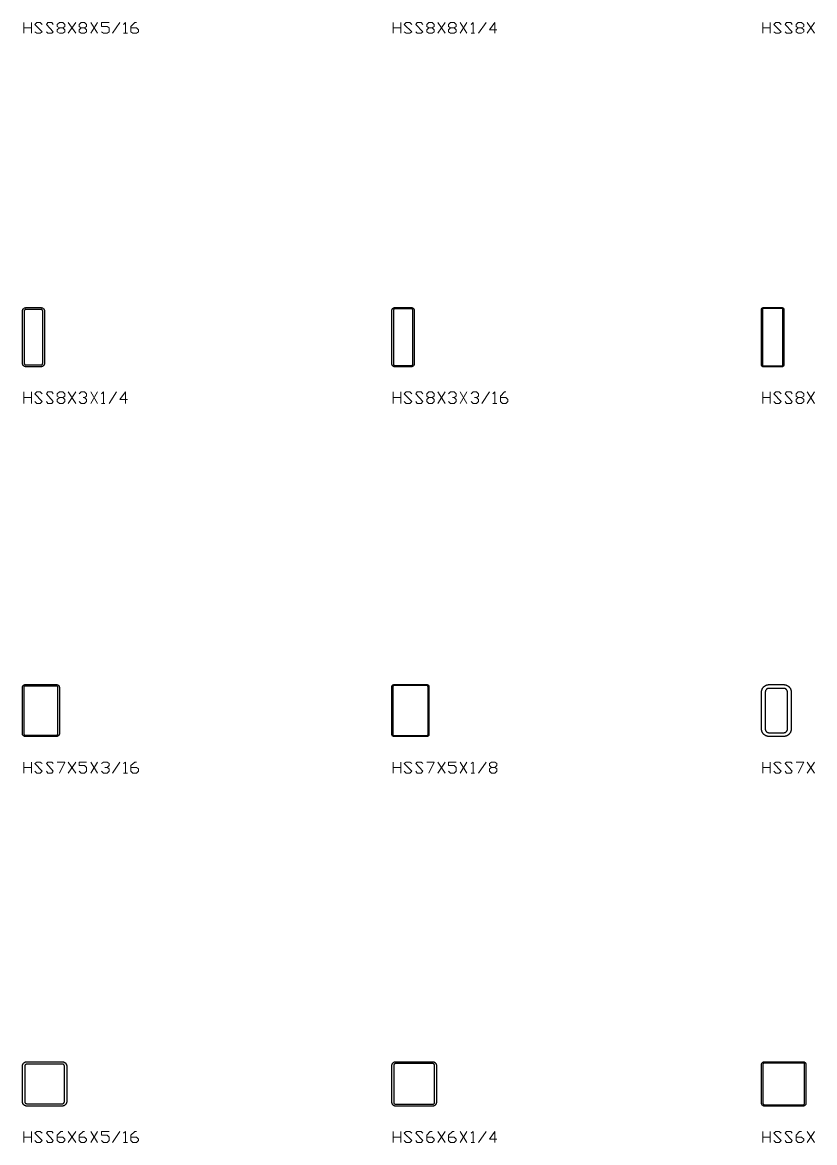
# Model space of a CAD drawing. Header units: inches. Extents: x 0 to 975, y -1305 to 34.
# Drawn here: x 0 to 107.2, y -954.9 to -803.4 of the extents above; entities that cross this region are included whole.
import ezdxf

# ---------------------------------------------------------------- set-up
doc = ezdxf.new("R2010")
doc.units = ezdxf.units.IN
doc.header["$MEASUREMENT"] = 0
doc.layers.add('AISC_STEEL', color=7, linetype='Continuous')

msp = doc.modelspace()

# ---------------------------------------------------------------- linework, layer by layer
at = {"color": 3, "lineweight": 0}
for p, q in [((0.2, -804.9), (0.2, -803.43)), ((0.2, -804.16), (1.22, -804.16)), ((1.22, -803.43), (1.22, -804.9)), ((6.19, -803.43), (7.21, -804.9)), ((6.19, -804.9), (7.21, -803.43)), ((9.24, -803.43), (10.16, -804.9)), ((9.24, -804.9), (10.16, -803.43)), ((12.19, -804.9), (13.2, -803.43)), ((50.18, -804.9), (50.18, -803.43)), ((50.18, -804.16), (51.2, -804.16)), ((51.2, -803.43), (51.2, -804.9)), ((56.18, -803.43), (57.19, -804.9)), ((56.18, -804.9), (57.19, -803.43)), ((59.22, -803.43), (60.14, -804.9)), ((59.22, -804.9), (60.14, -803.43)), ((61.71, -804.9), (62.72, -803.43)), ((100.16, -804.9), (100.16, -803.43)), ((100.16, -804.16), (101.18, -804.16)), ((101.18, -803.43), (101.18, -804.9)), ((106.16, -803.43), (107.17, -804.9)), ((106.16, -804.9), (107.17, -803.43)), ((13.66, -804.9), (14.22, -804.9)), ((60.69, -804.9), (61.16, -804.9)), ((0.2, -854.98), (0.2, -853.41)), ((0.2, -854.15), (1.22, -854.15)), ((1.22, -853.41), (1.22, -854.98)), ((6.19, -853.41), (7.21, -854.98)), ((6.19, -854.98), (7.21, -853.41)), ((9.24, -853.41), (10.16, -854.98)), ((9.24, -854.98), (10.16, -853.41)), ((11.73, -854.98), (12.74, -853.41)), ((50.18, -854.98), (50.18, -853.41)), ((50.18, -854.15), (51.2, -854.15)), ((51.2, -853.41), (51.2, -854.98)), ((56.18, -853.41), (57.19, -854.98)), ((56.18, -854.98), (57.19, -853.41)), ((59.22, -853.41), (60.14, -854.98)), ((59.22, -854.98), (60.14, -853.41)), ((62.17, -854.98), (63.18, -853.41)), ((100.16, -854.98), (100.16, -853.41)), ((100.16, -854.15), (101.18, -854.15)), ((101.18, -853.41), (101.18, -854.98)), ((106.16, -853.41), (107.17, -854.98)), ((106.16, -854.98), (107.17, -853.41)), ((10.71, -854.98), (11.17, -854.98)), ((63.65, -854.98), (64.2, -854.98)), ((0.2, -904.96), (0.2, -903.48)), ((0.2, -904.22), (1.22, -904.22)), ((1.22, -903.48), (1.22, -904.96)), ((6.19, -903.48), (7.21, -904.96)), ((6.19, -904.96), (7.21, -903.48)), ((9.24, -903.48), (10.16, -904.96)), ((9.24, -904.96), (10.16, -903.48)), ((12.19, -904.96), (13.2, -903.48)), ((50.18, -904.96), (50.18, -903.48)), ((50.18, -904.22), (51.2, -904.22)), ((51.2, -903.48), (51.2, -904.96)), ((56.18, -903.48), (57.19, -904.96)), ((56.18, -904.96), (57.19, -903.48)), ((59.22, -903.48), (60.14, -904.96)), ((59.22, -904.96), (60.14, -903.48)), ((61.71, -904.96), (62.72, -903.48)), ((100.16, -904.96), (100.16, -903.48)), ((100.16, -904.22), (101.18, -904.22)), ((101.18, -903.48), (101.18, -904.96)), ((106.16, -903.48), (107.17, -904.96)), ((106.16, -904.96), (107.17, -903.48)), ((13.66, -904.96), (14.22, -904.96)), ((60.69, -904.96), (61.16, -904.96)), ((0.2, -954.94), (0.2, -953.46)), ((0.2, -954.2), (1.22, -954.2)), ((1.22, -953.46), (1.22, -954.94)), ((6.19, -953.46), (7.21, -954.94)), ((6.19, -954.94), (7.21, -953.46)), ((9.24, -953.46), (10.16, -954.94)), ((9.24, -954.94), (10.16, -953.46)), ((12.19, -954.94), (13.2, -953.46)), ((50.18, -954.94), (50.18, -953.46)), ((50.18, -954.2), (51.2, -954.2)), ((51.2, -953.46), (51.2, -954.94)), ((56.18, -953.46), (57.19, -954.94)), ((56.18, -954.94), (57.19, -953.46)), ((59.22, -953.46), (60.14, -954.94)), ((59.22, -954.94), (60.14, -953.46)), ((61.71, -954.94), (62.72, -953.46)), ((100.16, -954.94), (100.16, -953.46)), ((100.16, -954.2), (101.18, -954.2)), ((101.18, -953.46), (101.18, -954.94)), ((106.16, -953.46), (107.17, -954.94)), ((106.16, -954.94), (107.17, -953.46)), ((13.66, -954.94), (14.22, -954.94)), ((60.69, -954.94), (61.16, -954.94))]:
    msp.add_line(p, q, dxfattribs=at)
for points in [[(1.68, -804.72), (1.95, -804.9), (2.41, -804.9), (2.69, -804.72), (1.68, -803.7), (1.95, -803.43), (2.41, -803.43), (2.69, -803.7)], [(3.24, -804.72), (3.43, -804.9), (3.98, -804.9), (4.17, -804.72), (3.24, -803.7), (3.43, -803.43), (3.98, -803.43), (4.17, -803.7)], [(5.46, -804.16), (5.73, -804.44), (5.73, -804.72), (5.46, -804.9), (5, -804.9), (4.72, -804.72), (4.72, -804.44), (5, -804.16), (5.46, -804.16), (5.73, -803.98), (5.73, -803.7), (5.46, -803.43), (5, -803.43), (4.72, -803.7), (4.72, -803.98), (5, -804.16)], [(8.41, -804.16), (8.68, -804.44), (8.68, -804.72), (8.41, -804.9), (7.95, -804.9), (7.67, -804.72), (7.67, -804.44), (7.95, -804.16), (8.41, -804.16), (8.68, -803.98), (8.68, -803.7), (8.41, -803.43), (7.95, -803.43), (7.67, -803.7), (7.67, -803.98), (7.95, -804.16)], [(10.71, -804.72), (10.99, -804.9), (11.45, -804.9), (11.73, -804.72), (11.73, -804.16), (11.45, -803.98), (10.71, -803.98), (10.71, -803.43), (11.73, -803.43)], [(13.66, -803.7), (13.94, -803.43), (13.94, -804.9)], [(14.68, -804.16), (15.42, -804.16), (15.69, -804.44), (15.69, -804.72), (15.42, -804.9), (14.96, -804.9), (14.68, -804.72), (14.68, -803.98), (15.23, -803.43), (15.42, -803.43)], [(51.66, -804.72), (51.93, -804.9), (52.4, -804.9), (52.67, -804.72), (51.66, -803.7), (51.93, -803.43), (52.4, -803.43), (52.67, -803.7)], [(53.23, -804.72), (53.41, -804.9), (53.96, -804.9), (54.15, -804.72), (53.23, -803.7), (53.41, -803.43), (53.96, -803.43), (54.15, -803.7)], [(55.44, -804.16), (55.72, -804.44), (55.72, -804.72), (55.44, -804.9), (54.98, -804.9), (54.7, -804.72), (54.7, -804.44), (54.98, -804.16), (55.44, -804.16), (55.72, -803.98), (55.72, -803.7), (55.44, -803.43), (54.98, -803.43), (54.7, -803.7), (54.7, -803.98), (54.98, -804.16)], [(58.39, -804.16), (58.67, -804.44), (58.67, -804.72), (58.39, -804.9), (57.93, -804.9), (57.65, -804.72), (57.65, -804.44), (57.93, -804.16), (58.39, -804.16), (58.67, -803.98), (58.67, -803.7), (58.39, -803.43), (57.93, -803.43), (57.65, -803.7), (57.65, -803.98), (57.93, -804.16)], [(60.69, -803.7), (60.97, -803.43), (60.97, -804.9)], [(64.2, -804.44), (63.18, -804.44), (63.92, -803.43), (63.92, -804.9)], [(101.64, -804.72), (101.92, -804.9), (102.38, -804.9), (102.65, -804.72), (101.64, -803.7), (101.92, -803.43), (102.38, -803.43), (102.65, -803.7)], [(103.21, -804.72), (103.39, -804.9), (103.94, -804.9), (104.13, -804.72), (103.21, -803.7), (103.39, -803.43), (103.94, -803.43), (104.13, -803.7)], [(105.42, -804.16), (105.7, -804.44), (105.7, -804.72), (105.42, -804.9), (104.96, -804.9), (104.68, -804.72), (104.68, -804.44), (104.96, -804.16), (105.42, -804.16), (105.7, -803.98), (105.7, -803.7), (105.42, -803.43), (104.96, -803.43), (104.68, -803.7), (104.68, -803.98), (104.96, -804.16)], [(1.68, -854.7), (1.95, -854.98), (2.41, -854.98), (2.69, -854.7), (1.68, -853.68), (1.95, -853.41), (2.41, -853.41), (2.69, -853.68)], [(3.24, -854.7), (3.43, -854.98), (3.98, -854.98), (4.17, -854.7), (3.24, -853.68), (3.43, -853.41), (3.98, -853.41), (4.17, -853.68)], [(5.46, -854.15), (5.73, -854.42), (5.73, -854.7), (5.46, -854.98), (5, -854.98), (4.72, -854.7), (4.72, -854.42), (5, -854.15), (5.46, -854.15), (5.73, -853.96), (5.73, -853.68), (5.46, -853.41), (5, -853.41), (4.72, -853.68), (4.72, -853.96), (5, -854.15)], [(7.67, -853.68), (7.95, -853.41), (8.41, -853.41), (8.68, -853.68), (8.68, -853.96), (8.41, -854.15), (8.22, -854.15)], [(8.41, -854.15), (8.68, -854.42), (8.68, -854.7), (8.41, -854.98), (7.95, -854.98), (7.67, -854.7)], [(10.71, -853.68), (10.99, -853.41), (10.99, -854.98)], [(14.22, -854.42), (13.2, -854.42), (13.94, -853.41), (13.94, -854.98)], [(51.66, -854.7), (51.93, -854.98), (52.4, -854.98), (52.67, -854.7), (51.66, -853.68), (51.93, -853.41), (52.4, -853.41), (52.67, -853.68)], [(53.23, -854.7), (53.41, -854.98), (53.96, -854.98), (54.15, -854.7), (53.23, -853.68), (53.41, -853.41), (53.96, -853.41), (54.15, -853.68)], [(55.44, -854.15), (55.72, -854.42), (55.72, -854.7), (55.44, -854.98), (54.98, -854.98), (54.7, -854.7), (54.7, -854.42), (54.98, -854.15), (55.44, -854.15), (55.72, -853.96), (55.72, -853.68), (55.44, -853.41), (54.98, -853.41), (54.7, -853.68), (54.7, -853.96), (54.98, -854.15)], [(57.65, -853.68), (57.93, -853.41), (58.39, -853.41), (58.67, -853.68), (58.67, -853.96), (58.39, -854.15), (58.2, -854.15)], [(58.39, -854.15), (58.67, -854.42), (58.67, -854.7), (58.39, -854.98), (57.93, -854.98), (57.65, -854.7)], [(60.69, -853.68), (60.97, -853.41), (61.43, -853.41), (61.71, -853.68), (61.71, -853.96), (61.43, -854.15), (61.16, -854.15)], [(61.43, -854.15), (61.71, -854.42), (61.71, -854.7), (61.43, -854.98), (60.97, -854.98), (60.69, -854.7)], [(63.65, -853.68), (63.92, -853.41), (63.92, -854.98)], [(64.66, -854.15), (65.4, -854.15), (65.67, -854.42), (65.67, -854.7), (65.4, -854.98), (64.94, -854.98), (64.66, -854.7), (64.66, -853.96), (65.21, -853.41), (65.4, -853.41)], [(101.64, -854.7), (101.92, -854.98), (102.38, -854.98), (102.65, -854.7), (101.64, -853.68), (101.92, -853.41), (102.38, -853.41), (102.65, -853.68)], [(103.21, -854.7), (103.39, -854.98), (103.94, -854.98), (104.13, -854.7), (103.21, -853.68), (103.39, -853.41), (103.94, -853.41), (104.13, -853.68)], [(105.42, -854.15), (105.7, -854.42), (105.7, -854.7), (105.42, -854.98), (104.96, -854.98), (104.68, -854.7), (104.68, -854.42), (104.96, -854.15), (105.42, -854.15), (105.7, -853.96), (105.7, -853.68), (105.42, -853.41), (104.96, -853.41), (104.68, -853.68), (104.68, -853.96), (104.96, -854.15)], [(1.68, -904.68), (1.95, -904.96), (2.41, -904.96), (2.69, -904.68), (1.68, -903.67), (1.95, -903.48), (2.41, -903.48), (2.69, -903.67)], [(3.24, -904.68), (3.43, -904.96), (3.98, -904.96), (4.17, -904.68), (3.24, -903.67), (3.43, -903.48), (3.98, -903.48), (4.17, -903.67)], [(4.72, -903.48), (5.73, -903.48), (5, -904.96)], [(7.67, -904.68), (7.95, -904.96), (8.41, -904.96), (8.68, -904.68), (8.68, -904.22), (8.41, -903.94), (7.67, -903.94), (7.67, -903.48), (8.68, -903.48)], [(10.71, -903.67), (10.99, -903.48), (11.45, -903.48), (11.73, -903.67), (11.73, -903.94), (11.45, -904.22), (11.17, -904.22)], [(11.45, -904.22), (11.73, -904.4), (11.73, -904.68), (11.45, -904.96), (10.99, -904.96), (10.71, -904.68)], [(13.66, -903.67), (13.94, -903.48), (13.94, -904.96)], [(14.68, -904.22), (15.42, -904.22), (15.69, -904.4), (15.69, -904.68), (15.42, -904.96), (14.96, -904.96), (14.68, -904.68), (14.68, -903.94), (15.23, -903.48), (15.42, -903.48)], [(51.66, -904.68), (51.93, -904.96), (52.4, -904.96), (52.67, -904.68), (51.66, -903.67), (51.93, -903.48), (52.4, -903.48), (52.67, -903.67)], [(53.23, -904.68), (53.41, -904.96), (53.96, -904.96), (54.15, -904.68), (53.23, -903.67), (53.41, -903.48), (53.96, -903.48), (54.15, -903.67)], [(54.7, -903.48), (55.72, -903.48), (54.98, -904.96)], [(57.65, -904.68), (57.93, -904.96), (58.39, -904.96), (58.67, -904.68), (58.67, -904.22), (58.39, -903.94), (57.65, -903.94), (57.65, -903.48), (58.67, -903.48)], [(60.69, -903.67), (60.97, -903.48), (60.97, -904.96)], [(63.92, -904.22), (64.2, -904.4), (64.2, -904.68), (63.92, -904.96), (63.46, -904.96), (63.18, -904.68), (63.18, -904.4), (63.46, -904.22), (63.92, -904.22), (64.2, -903.94), (64.2, -903.67), (63.92, -903.48), (63.46, -903.48), (63.18, -903.67), (63.18, -903.94), (63.46, -904.22)], [(101.64, -904.68), (101.92, -904.96), (102.38, -904.96), (102.65, -904.68), (101.64, -903.67), (101.92, -903.48), (102.38, -903.48), (102.65, -903.67)], [(103.21, -904.68), (103.39, -904.96), (103.94, -904.96), (104.13, -904.68), (103.21, -903.67), (103.39, -903.48), (103.94, -903.48), (104.13, -903.67)], [(104.68, -903.48), (105.7, -903.48), (104.96, -904.96)], [(1.68, -954.66), (1.95, -954.94), (2.41, -954.94), (2.69, -954.66), (1.68, -953.65), (1.95, -953.46), (2.41, -953.46), (2.69, -953.65)], [(3.24, -954.66), (3.43, -954.94), (3.98, -954.94), (4.17, -954.66), (3.24, -953.65), (3.43, -953.46), (3.98, -953.46), (4.17, -953.65)], [(4.72, -954.2), (5.46, -954.2), (5.73, -954.48), (5.73, -954.66), (5.46, -954.94), (5, -954.94), (4.72, -954.66), (4.72, -953.92), (5.18, -953.46), (5.46, -953.46)], [(7.67, -954.2), (8.41, -954.2), (8.68, -954.48), (8.68, -954.66), (8.41, -954.94), (7.95, -954.94), (7.67, -954.66), (7.67, -953.92), (8.22, -953.46), (8.41, -953.46)], [(10.71, -954.66), (10.99, -954.94), (11.45, -954.94), (11.73, -954.66), (11.73, -954.2), (11.45, -953.92), (10.71, -953.92), (10.71, -953.46), (11.73, -953.46)], [(13.66, -953.65), (13.94, -953.46), (13.94, -954.94)], [(14.68, -954.2), (15.42, -954.2), (15.69, -954.48), (15.69, -954.66), (15.42, -954.94), (14.96, -954.94), (14.68, -954.66), (14.68, -953.92), (15.23, -953.46), (15.42, -953.46)], [(51.66, -954.66), (51.93, -954.94), (52.4, -954.94), (52.67, -954.66), (51.66, -953.65), (51.93, -953.46), (52.4, -953.46), (52.67, -953.65)], [(53.23, -954.66), (53.41, -954.94), (53.96, -954.94), (54.15, -954.66), (53.23, -953.65), (53.41, -953.46), (53.96, -953.46), (54.15, -953.65)], [(54.7, -954.2), (55.44, -954.2), (55.72, -954.48), (55.72, -954.66), (55.44, -954.94), (54.98, -954.94), (54.7, -954.66), (54.7, -953.92), (55.16, -953.46), (55.44, -953.46)], [(57.65, -954.2), (58.39, -954.2), (58.67, -954.48), (58.67, -954.66), (58.39, -954.94), (57.93, -954.94), (57.65, -954.66), (57.65, -953.92), (58.2, -953.46), (58.39, -953.46)], [(60.69, -953.65), (60.97, -953.46), (60.97, -954.94)], [(64.2, -954.48), (63.18, -954.48), (63.92, -953.46), (63.92, -954.94)], [(101.64, -954.66), (101.92, -954.94), (102.38, -954.94), (102.65, -954.66), (101.64, -953.65), (101.92, -953.46), (102.38, -953.46), (102.65, -953.65)], [(103.21, -954.66), (103.39, -954.94), (103.94, -954.94), (104.13, -954.66), (103.21, -953.65), (103.39, -953.46), (103.94, -953.46), (104.13, -953.65)], [(104.68, -954.2), (105.42, -954.2), (105.7, -954.48), (105.7, -954.66), (105.42, -954.94), (104.96, -954.94), (104.68, -954.66), (104.68, -953.92), (105.14, -953.46), (105.42, -953.46)]]:
    msp.add_lwpolyline(points, dxfattribs=at)
at = {"layer": 'AISC_STEEL'}
for points in [[(2.5, -842), (2.53, -842), (2.56, -842), (2.59, -842.01), (2.62, -842.01), (2.64, -842.02), (2.67, -842.03), (2.7, -842.04), (2.72, -842.05), (2.75, -842.07), (2.77, -842.08), (2.8, -842.1), (2.82, -842.12), (2.84, -842.14), (2.86, -842.16), (2.88, -842.18), (2.9, -842.2), (2.92, -842.23), (2.93, -842.25), (2.95, -842.28), (2.96, -842.3), (2.97, -842.33), (2.98, -842.36), (2.99, -842.38), (2.99, -842.41), (3, -842.44), (3, -842.47), (3, -842.5), (3, -849.5), (3, -849.53), (3, -849.56), (2.99, -849.59), (2.99, -849.62), (2.98, -849.64), (2.97, -849.67), (2.96, -849.7), (2.95, -849.72), (2.93, -849.75), (2.92, -849.77), (2.9, -849.8), (2.88, -849.82), (2.86, -849.84), (2.84, -849.86), (2.82, -849.88), (2.8, -849.9), (2.77, -849.92), (2.75, -849.93), (2.72, -849.95), (2.7, -849.96), (2.67, -849.97), (2.64, -849.98), (2.62, -849.99), (2.59, -849.99), (2.56, -850), (2.53, -850), (2.5, -850), (0.5, -850), (0.47, -850), (0.44, -850), (0.41, -849.99), (0.38, -849.99), (0.36, -849.98), (0.33, -849.97), (0.3, -849.96), (0.28, -849.95), (0.25, -849.93), (0.23, -849.92), (0.2, -849.9), (0.18, -849.88), (0.16, -849.86), (0.14, -849.84), (0.12, -849.82), (0.1, -849.8), (0.08, -849.77), (0.07, -849.75), (0.05, -849.72), (0.04, -849.7), (0.03, -849.67), (0.02, -849.64), (0.01, -849.62), (0.01, -849.59), (0, -849.56), (0, -849.53), (0, -849.5), (0, -842.5), (0, -842.47), (0, -842.44), (0.01, -842.41), (0.01, -842.38), (0.02, -842.36), (0.03, -842.33), (0.04, -842.3), (0.05, -842.28), (0.07, -842.25), (0.08, -842.23), (0.1, -842.2), (0.12, -842.18), (0.14, -842.16), (0.16, -842.14), (0.18, -842.12), (0.2, -842.1), (0.23, -842.08), (0.25, -842.07), (0.28, -842.05), (0.3, -842.04), (0.33, -842.03), (0.36, -842.02), (0.38, -842.01), (0.41, -842.01), (0.44, -842), (0.47, -842), (0.5, -842)], [(0.5, -842.25), (0.47, -842.25), (0.44, -842.26), (0.42, -842.26), (0.39, -842.27), (0.37, -842.29), (0.34, -842.3), (0.32, -842.32), (0.3, -842.34), (0.29, -842.37), (0.27, -842.39), (0.26, -842.42), (0.26, -842.44), (0.25, -842.47), (0.25, -842.5), (0.25, -849.5), (0.25, -849.53), (0.26, -849.56), (0.26, -849.58), (0.27, -849.61), (0.29, -849.63), (0.3, -849.66), (0.32, -849.68), (0.34, -849.7), (0.37, -849.71), (0.39, -849.73), (0.42, -849.74), (0.44, -849.74), (0.47, -849.75), (0.5, -849.75), (2.5, -849.75), (2.53, -849.75), (2.56, -849.74), (2.58, -849.74), (2.61, -849.73), (2.63, -849.71), (2.66, -849.7), (2.68, -849.68), (2.7, -849.66), (2.71, -849.63), (2.73, -849.61), (2.74, -849.58), (2.74, -849.56), (2.75, -849.53), (2.75, -849.5), (2.75, -842.5), (2.75, -842.47), (2.74, -842.44), (2.74, -842.42), (2.73, -842.39), (2.71, -842.37), (2.7, -842.34), (2.68, -842.32), (2.66, -842.3), (2.63, -842.29), (2.61, -842.27), (2.58, -842.26), (2.56, -842.26), (2.53, -842.25), (2.5, -842.25)], [(52.62, -842), (52.65, -842), (52.68, -842), (52.71, -842.01), (52.74, -842.02), (52.77, -842.03), (52.8, -842.04), (52.82, -842.06), (52.85, -842.07), (52.87, -842.09), (52.89, -842.11), (52.91, -842.13), (52.93, -842.15), (52.94, -842.18), (52.96, -842.2), (52.97, -842.23), (52.98, -842.26), (52.99, -842.29), (53, -842.32), (53, -842.35), (53, -842.38), (53, -849.62), (53, -849.65), (53, -849.68), (52.99, -849.71), (52.98, -849.74), (52.97, -849.77), (52.96, -849.8), (52.94, -849.82), (52.93, -849.85), (52.91, -849.87), (52.89, -849.89), (52.87, -849.91), (52.85, -849.93), (52.82, -849.94), (52.8, -849.96), (52.77, -849.97), (52.74, -849.98), (52.71, -849.99), (52.68, -850), (52.65, -850), (52.62, -850), (50.38, -850), (50.35, -850), (50.32, -850), (50.29, -849.99), (50.26, -849.98), (50.23, -849.97), (50.2, -849.96), (50.18, -849.94), (50.15, -849.93), (50.13, -849.91), (50.11, -849.89), (50.09, -849.87), (50.07, -849.85), (50.06, -849.82), (50.04, -849.8), (50.03, -849.77), (50.02, -849.74), (50.01, -849.71), (50, -849.68), (50, -849.65), (50, -849.62), (50, -842.38), (50, -842.35), (50, -842.32), (50.01, -842.29), (50.02, -842.26), (50.03, -842.23), (50.04, -842.2), (50.06, -842.18), (50.07, -842.15), (50.09, -842.13), (50.11, -842.11), (50.13, -842.09), (50.15, -842.07), (50.18, -842.06), (50.2, -842.04), (50.23, -842.03), (50.26, -842.02), (50.29, -842.01), (50.32, -842), (50.35, -842), (50.38, -842)], [(50.38, -842.19), (50.35, -842.19), (50.33, -842.19), (50.3, -842.2), (50.28, -842.21), (50.26, -842.23), (50.24, -842.24), (50.23, -842.26), (50.21, -842.28), (50.2, -842.3), (50.19, -842.33), (50.19, -842.35), (50.19, -842.38), (50.19, -849.62), (50.19, -849.65), (50.19, -849.67), (50.2, -849.7), (50.21, -849.72), (50.23, -849.74), (50.24, -849.76), (50.26, -849.77), (50.28, -849.79), (50.3, -849.8), (50.33, -849.81), (50.35, -849.81), (50.38, -849.81), (52.62, -849.81), (52.65, -849.81), (52.67, -849.81), (52.7, -849.8), (52.72, -849.79), (52.74, -849.77), (52.76, -849.76), (52.77, -849.74), (52.79, -849.72), (52.8, -849.7), (52.81, -849.67), (52.81, -849.65), (52.81, -849.62), (52.81, -842.38), (52.81, -842.35), (52.81, -842.33), (52.8, -842.3), (52.79, -842.28), (52.77, -842.26), (52.76, -842.24), (52.74, -842.23), (52.72, -842.21), (52.7, -842.2), (52.67, -842.19), (52.65, -842.19), (52.62, -842.19)], [(102.75, -842), (102.78, -842), (102.81, -842.01), (102.83, -842.01), (102.86, -842.02), (102.88, -842.04), (102.91, -842.05), (102.93, -842.07), (102.95, -842.09), (102.96, -842.12), (102.98, -842.14), (102.99, -842.17), (102.99, -842.19), (103, -842.22), (103, -842.25), (103, -849.75), (103, -849.78), (102.99, -849.81), (102.99, -849.83), (102.98, -849.86), (102.96, -849.88), (102.95, -849.91), (102.93, -849.93), (102.91, -849.95), (102.88, -849.96), (102.86, -849.98), (102.83, -849.99), (102.81, -849.99), (102.78, -850), (102.75, -850), (100.25, -850), (100.22, -850), (100.19, -849.99), (100.17, -849.99), (100.14, -849.98), (100.12, -849.96), (100.09, -849.95), (100.07, -849.93), (100.05, -849.91), (100.04, -849.88), (100.02, -849.86), (100.01, -849.83), (100.01, -849.81), (100, -849.78), (100, -849.75), (100, -842.25), (100, -842.22), (100.01, -842.19), (100.01, -842.17), (100.02, -842.14), (100.04, -842.12), (100.05, -842.09), (100.07, -842.07), (100.09, -842.05), (100.12, -842.04), (100.14, -842.02), (100.17, -842.01), (100.19, -842.01), (100.22, -842), (100.25, -842)], [(100.25, -842.12), (100.23, -842.13), (100.22, -842.13), (100.2, -842.13), (100.19, -842.14), (100.17, -842.15), (100.16, -842.16), (100.15, -842.17), (100.14, -842.19), (100.13, -842.2), (100.13, -842.22), (100.13, -842.23), (100.12, -842.25), (100.12, -849.75), (100.13, -849.77), (100.13, -849.78), (100.13, -849.8), (100.14, -849.81), (100.15, -849.83), (100.16, -849.84), (100.17, -849.85), (100.19, -849.86), (100.2, -849.87), (100.22, -849.87), (100.23, -849.87), (100.25, -849.87), (102.75, -849.87), (102.77, -849.87), (102.78, -849.87), (102.8, -849.87), (102.81, -849.86), (102.83, -849.85), (102.84, -849.84), (102.85, -849.83), (102.86, -849.81), (102.87, -849.8), (102.87, -849.78), (102.87, -849.77), (102.88, -849.75), (102.88, -842.25), (102.87, -842.23), (102.87, -842.22), (102.87, -842.2), (102.86, -842.19), (102.85, -842.17), (102.84, -842.16), (102.83, -842.15), (102.81, -842.14), (102.8, -842.13), (102.78, -842.13), (102.77, -842.13), (102.75, -842.12)], [(4.62, -893), (4.65, -893), (4.68, -893), (4.71, -893.01), (4.74, -893.02), (4.77, -893.03), (4.8, -893.04), (4.82, -893.06), (4.85, -893.07), (4.87, -893.09), (4.89, -893.11), (4.91, -893.13), (4.93, -893.15), (4.94, -893.18), (4.96, -893.2), (4.97, -893.23), (4.98, -893.26), (4.99, -893.29), (5, -893.32), (5, -893.35), (5, -893.37), (5, -899.62), (5, -899.65), (5, -899.68), (4.99, -899.71), (4.98, -899.74), (4.97, -899.77), (4.96, -899.8), (4.94, -899.82), (4.93, -899.85), (4.91, -899.87), (4.89, -899.89), (4.87, -899.91), (4.85, -899.93), (4.82, -899.94), (4.8, -899.96), (4.77, -899.97), (4.74, -899.98), (4.71, -899.99), (4.68, -900), (4.65, -900), (4.62, -900), (0.38, -900), (0.35, -900), (0.32, -900), (0.29, -899.99), (0.26, -899.98), (0.23, -899.97), (0.2, -899.96), (0.18, -899.94), (0.15, -899.93), (0.13, -899.91), (0.11, -899.89), (0.09, -899.87), (0.07, -899.85), (0.06, -899.82), (0.04, -899.8), (0.03, -899.77), (0.02, -899.74), (0.01, -899.71), (0, -899.68), (0, -899.65), (0, -899.62), (0, -893.37), (0, -893.35), (0, -893.32), (0.01, -893.29), (0.02, -893.26), (0.03, -893.23), (0.04, -893.2), (0.06, -893.18), (0.07, -893.15), (0.09, -893.13), (0.11, -893.11), (0.13, -893.09), (0.15, -893.07), (0.18, -893.06), (0.2, -893.04), (0.23, -893.03), (0.26, -893.02), (0.29, -893.01), (0.32, -893), (0.35, -893), (0.38, -893)], [(0.38, -893.19), (0.35, -893.19), (0.33, -893.19), (0.3, -893.2), (0.28, -893.21), (0.26, -893.23), (0.24, -893.24), (0.23, -893.26), (0.21, -893.28), (0.2, -893.3), (0.19, -893.33), (0.19, -893.35), (0.19, -893.37), (0.19, -899.62), (0.19, -899.65), (0.19, -899.67), (0.2, -899.7), (0.21, -899.72), (0.23, -899.74), (0.24, -899.76), (0.26, -899.77), (0.28, -899.79), (0.3, -899.8), (0.33, -899.81), (0.35, -899.81), (0.38, -899.81), (4.62, -899.81), (4.65, -899.81), (4.67, -899.81), (4.7, -899.8), (4.72, -899.79), (4.74, -899.77), (4.76, -899.76), (4.77, -899.74), (4.79, -899.72), (4.8, -899.7), (4.81, -899.67), (4.81, -899.65), (4.81, -899.62), (4.81, -893.37), (4.81, -893.35), (4.81, -893.33), (4.8, -893.3), (4.79, -893.28), (4.77, -893.26), (4.76, -893.24), (4.74, -893.23), (4.72, -893.21), (4.7, -893.2), (4.67, -893.19), (4.65, -893.19), (4.62, -893.19)], [(54.75, -893), (54.78, -893), (54.81, -893.01), (54.83, -893.01), (54.86, -893.02), (54.88, -893.04), (54.91, -893.05), (54.93, -893.07), (54.95, -893.09), (54.96, -893.12), (54.98, -893.14), (54.99, -893.17), (54.99, -893.19), (55, -893.22), (55, -893.25), (55, -899.75), (55, -899.78), (54.99, -899.81), (54.99, -899.83), (54.98, -899.86), (54.96, -899.88), (54.95, -899.91), (54.93, -899.93), (54.91, -899.95), (54.88, -899.96), (54.86, -899.98), (54.83, -899.99), (54.81, -899.99), (54.78, -900), (54.75, -900), (50.25, -900), (50.22, -900), (50.19, -899.99), (50.17, -899.99), (50.14, -899.98), (50.12, -899.96), (50.09, -899.95), (50.07, -899.93), (50.05, -899.91), (50.04, -899.88), (50.02, -899.86), (50.01, -899.83), (50.01, -899.81), (50, -899.78), (50, -899.75), (50, -893.25), (50, -893.22), (50.01, -893.19), (50.01, -893.17), (50.02, -893.14), (50.04, -893.12), (50.05, -893.09), (50.07, -893.07), (50.09, -893.05), (50.12, -893.04), (50.14, -893.02), (50.17, -893.01), (50.19, -893.01), (50.22, -893), (50.25, -893)], [(50.25, -893.12), (50.23, -893.13), (50.22, -893.13), (50.2, -893.13), (50.19, -893.14), (50.17, -893.15), (50.16, -893.16), (50.15, -893.17), (50.14, -893.19), (50.13, -893.2), (50.13, -893.22), (50.13, -893.23), (50.12, -893.25), (50.12, -899.75), (50.13, -899.77), (50.13, -899.78), (50.13, -899.8), (50.14, -899.81), (50.15, -899.83), (50.16, -899.84), (50.17, -899.85), (50.19, -899.86), (50.2, -899.87), (50.22, -899.87), (50.23, -899.87), (50.25, -899.87), (54.75, -899.87), (54.77, -899.87), (54.78, -899.87), (54.8, -899.87), (54.81, -899.86), (54.83, -899.85), (54.84, -899.84), (54.85, -899.83), (54.86, -899.81), (54.87, -899.8), (54.87, -899.78), (54.87, -899.77), (54.88, -899.75), (54.88, -893.25), (54.87, -893.23), (54.87, -893.22), (54.87, -893.2), (54.86, -893.19), (54.85, -893.17), (54.84, -893.16), (54.83, -893.15), (54.81, -893.14), (54.8, -893.13), (54.78, -893.13), (54.77, -893.13), (54.75, -893.12)], [(103, -893), (103.03, -893), (103.06, -893), (103.09, -893), (103.12, -893.01), (103.15, -893.01), (103.18, -893.02), (103.21, -893.02), (103.23, -893.03), (103.26, -893.04), (103.29, -893.04), (103.32, -893.05), (103.35, -893.06), (103.38, -893.07), (103.4, -893.08), (103.43, -893.1), (103.46, -893.11), (103.48, -893.12), (103.51, -893.14), (103.53, -893.15), (103.56, -893.17), (103.58, -893.19), (103.61, -893.21), (103.63, -893.22), (103.65, -893.24), (103.67, -893.26), (103.7, -893.28), (103.72, -893.3), (103.74, -893.33), (103.76, -893.35), (103.78, -893.37), (103.79, -893.39), (103.81, -893.42), (103.83, -893.44), (103.85, -893.47), (103.86, -893.49), (103.88, -893.52), (103.89, -893.54), (103.9, -893.57), (103.92, -893.6), (103.93, -893.62), (103.94, -893.65), (103.95, -893.68), (103.96, -893.71), (103.96, -893.74), (103.97, -893.77), (103.98, -893.79), (103.98, -893.82), (103.99, -893.85), (103.99, -893.88), (104, -893.91), (104, -893.94), (104, -893.97), (104, -894), (104, -899), (104, -899.03), (104, -899.06), (104, -899.09), (103.99, -899.12), (103.99, -899.15), (103.98, -899.18), (103.98, -899.21), (103.97, -899.23), (103.96, -899.26), (103.96, -899.29), (103.95, -899.32), (103.94, -899.35), (103.93, -899.38), (103.92, -899.4), (103.9, -899.43), (103.89, -899.46), (103.88, -899.48), (103.86, -899.51), (103.85, -899.53), (103.83, -899.56), (103.81, -899.58), (103.79, -899.61), (103.78, -899.63), (103.76, -899.65), (103.74, -899.67), (103.72, -899.7), (103.7, -899.72), (103.67, -899.74), (103.65, -899.76), (103.63, -899.78), (103.61, -899.79), (103.58, -899.81), (103.56, -899.83), (103.53, -899.85), (103.51, -899.86), (103.48, -899.88), (103.46, -899.89), (103.43, -899.9), (103.4, -899.92), (103.38, -899.93), (103.35, -899.94), (103.32, -899.95), (103.29, -899.96), (103.26, -899.96), (103.23, -899.97), (103.21, -899.98), (103.18, -899.98), (103.15, -899.99), (103.12, -899.99), (103.09, -900), (103.06, -900), (103.03, -900), (103, -900), (101, -900), (100.97, -900), (100.94, -900), (100.91, -900), (100.88, -899.99), (100.85, -899.99), (100.82, -899.98), (100.79, -899.98), (100.77, -899.97), (100.74, -899.96), (100.71, -899.96), (100.68, -899.95), (100.65, -899.94), (100.62, -899.93), (100.6, -899.92), (100.57, -899.9), (100.54, -899.89), (100.52, -899.88), (100.49, -899.86), (100.47, -899.85), (100.44, -899.83), (100.42, -899.81), (100.39, -899.79), (100.37, -899.78), (100.35, -899.76), (100.33, -899.74), (100.3, -899.72), (100.28, -899.7), (100.26, -899.67), (100.24, -899.65), (100.22, -899.63), (100.21, -899.61), (100.19, -899.58), (100.17, -899.56), (100.15, -899.53), (100.14, -899.51), (100.12, -899.48), (100.11, -899.46), (100.1, -899.43), (100.08, -899.4), (100.07, -899.38), (100.06, -899.35), (100.05, -899.32), (100.04, -899.29), (100.04, -899.26), (100.03, -899.23), (100.02, -899.21), (100.02, -899.18), (100.01, -899.15), (100.01, -899.12), (100, -899.09), (100, -899.06), (100, -899.03), (100, -899), (100, -894), (100, -893.97), (100, -893.94), (100, -893.91), (100.01, -893.88), (100.01, -893.85), (100.02, -893.82), (100.02, -893.79), (100.03, -893.77), (100.04, -893.74), (100.04, -893.71), (100.05, -893.68), (100.06, -893.65), (100.07, -893.62), (100.08, -893.6), (100.1, -893.57), (100.11, -893.54), (100.12, -893.52), (100.14, -893.49), (100.15, -893.47), (100.17, -893.44), (100.19, -893.42), (100.21, -893.39), (100.22, -893.37), (100.24, -893.35), (100.26, -893.33), (100.28, -893.3), (100.3, -893.28), (100.33, -893.26), (100.35, -893.24), (100.37, -893.22), (100.39, -893.21), (100.42, -893.19), (100.44, -893.17), (100.47, -893.15), (100.49, -893.14), (100.52, -893.12), (100.54, -893.11), (100.57, -893.1), (100.6, -893.08), (100.62, -893.07), (100.65, -893.06), (100.68, -893.05), (100.71, -893.04), (100.74, -893.04), (100.77, -893.03), (100.79, -893.02), (100.82, -893.02), (100.85, -893.01), (100.88, -893.01), (100.91, -893), (100.94, -893), (100.97, -893), (101, -893)], [(101, -893.5), (100.97, -893.5), (100.94, -893.5), (100.91, -893.51), (100.88, -893.51), (100.86, -893.52), (100.83, -893.53), (100.8, -893.54), (100.78, -893.55), (100.75, -893.57), (100.73, -893.58), (100.7, -893.6), (100.68, -893.62), (100.66, -893.64), (100.64, -893.66), (100.62, -893.68), (100.6, -893.7), (100.58, -893.73), (100.57, -893.75), (100.55, -893.78), (100.54, -893.8), (100.53, -893.83), (100.52, -893.86), (100.51, -893.88), (100.51, -893.91), (100.5, -893.94), (100.5, -893.97), (100.5, -894), (100.5, -899), (100.5, -899.03), (100.5, -899.06), (100.51, -899.09), (100.51, -899.12), (100.52, -899.14), (100.53, -899.17), (100.54, -899.2), (100.55, -899.22), (100.57, -899.25), (100.58, -899.27), (100.6, -899.3), (100.62, -899.32), (100.64, -899.34), (100.66, -899.36), (100.68, -899.38), (100.7, -899.4), (100.73, -899.42), (100.75, -899.43), (100.78, -899.45), (100.8, -899.46), (100.83, -899.47), (100.86, -899.48), (100.88, -899.49), (100.91, -899.49), (100.94, -899.5), (100.97, -899.5), (101, -899.5), (103, -899.5), (103.03, -899.5), (103.06, -899.5), (103.09, -899.49), (103.12, -899.49), (103.14, -899.48), (103.17, -899.47), (103.2, -899.46), (103.22, -899.45), (103.25, -899.43), (103.27, -899.42), (103.3, -899.4), (103.32, -899.38), (103.34, -899.36), (103.36, -899.34), (103.38, -899.32), (103.4, -899.3), (103.42, -899.27), (103.43, -899.25), (103.45, -899.22), (103.46, -899.2), (103.47, -899.17), (103.48, -899.14), (103.49, -899.12), (103.49, -899.09), (103.5, -899.06), (103.5, -899.03), (103.5, -899), (103.5, -894), (103.5, -893.97), (103.5, -893.94), (103.49, -893.91), (103.49, -893.88), (103.48, -893.86), (103.47, -893.83), (103.46, -893.8), (103.45, -893.78), (103.43, -893.75), (103.42, -893.73), (103.4, -893.7), (103.38, -893.68), (103.36, -893.66), (103.34, -893.64), (103.32, -893.62), (103.3, -893.6), (103.27, -893.58), (103.25, -893.57), (103.22, -893.55), (103.2, -893.54), (103.17, -893.53), (103.14, -893.52), (103.12, -893.51), (103.09, -893.51), (103.06, -893.5), (103.03, -893.5), (103, -893.5)], [(5.38, -944), (5.4, -944), (5.43, -944), (5.46, -944.01), (5.49, -944.01), (5.52, -944.02), (5.55, -944.03), (5.58, -944.03), (5.61, -944.04), (5.63, -944.06), (5.66, -944.07), (5.69, -944.08), (5.71, -944.1), (5.74, -944.12), (5.76, -944.13), (5.78, -944.15), (5.81, -944.17), (5.83, -944.19), (5.85, -944.22), (5.87, -944.24), (5.88, -944.26), (5.9, -944.29), (5.92, -944.31), (5.93, -944.34), (5.94, -944.37), (5.96, -944.39), (5.97, -944.42), (5.97, -944.45), (5.98, -944.48), (5.99, -944.51), (5.99, -944.54), (6, -944.57), (6, -944.6), (6, -944.62), (6, -949.38), (6, -949.4), (6, -949.43), (5.99, -949.46), (5.99, -949.49), (5.98, -949.52), (5.97, -949.55), (5.97, -949.58), (5.96, -949.61), (5.94, -949.63), (5.93, -949.66), (5.92, -949.69), (5.9, -949.71), (5.88, -949.74), (5.87, -949.76), (5.85, -949.78), (5.83, -949.81), (5.81, -949.83), (5.78, -949.85), (5.76, -949.87), (5.74, -949.88), (5.71, -949.9), (5.69, -949.92), (5.66, -949.93), (5.63, -949.94), (5.61, -949.96), (5.58, -949.97), (5.55, -949.97), (5.52, -949.98), (5.49, -949.99), (5.46, -949.99), (5.43, -950), (5.4, -950), (5.38, -950), (0.62, -950), (0.6, -950), (0.57, -950), (0.54, -949.99), (0.51, -949.99), (0.48, -949.98), (0.45, -949.97), (0.42, -949.97), (0.39, -949.96), (0.37, -949.94), (0.34, -949.93), (0.31, -949.92), (0.29, -949.9), (0.26, -949.88), (0.24, -949.87), (0.22, -949.85), (0.19, -949.83), (0.17, -949.81), (0.15, -949.78), (0.13, -949.76), (0.12, -949.74), (0.1, -949.71), (0.08, -949.69), (0.07, -949.66), (0.06, -949.63), (0.04, -949.61), (0.03, -949.58), (0.03, -949.55), (0.02, -949.52), (0.01, -949.49), (0.01, -949.46), (0, -949.43), (0, -949.4), (0, -949.38), (0, -944.62), (0, -944.6), (0, -944.57), (0.01, -944.54), (0.01, -944.51), (0.02, -944.48), (0.03, -944.45), (0.03, -944.42), (0.04, -944.39), (0.06, -944.37), (0.07, -944.34), (0.08, -944.31), (0.1, -944.29), (0.12, -944.26), (0.13, -944.24), (0.15, -944.22), (0.17, -944.19), (0.19, -944.17), (0.22, -944.15), (0.24, -944.13), (0.26, -944.12), (0.29, -944.1), (0.31, -944.08), (0.34, -944.07), (0.37, -944.06), (0.39, -944.04), (0.42, -944.03), (0.45, -944.03), (0.48, -944.02), (0.51, -944.01), (0.54, -944.01), (0.57, -944), (0.6, -944), (0.62, -944)], [(0.62, -944.31), (0.6, -944.31), (0.57, -944.32), (0.54, -944.32), (0.51, -944.33), (0.49, -944.35), (0.46, -944.36), (0.44, -944.38), (0.41, -944.39), (0.39, -944.41), (0.38, -944.44), (0.36, -944.46), (0.35, -944.49), (0.33, -944.51), (0.32, -944.54), (0.32, -944.57), (0.31, -944.6), (0.31, -944.62), (0.31, -949.38), (0.31, -949.4), (0.32, -949.43), (0.32, -949.46), (0.33, -949.49), (0.35, -949.51), (0.36, -949.54), (0.38, -949.56), (0.39, -949.59), (0.41, -949.61), (0.44, -949.62), (0.46, -949.64), (0.49, -949.65), (0.51, -949.67), (0.54, -949.68), (0.57, -949.68), (0.6, -949.69), (0.62, -949.69), (5.38, -949.69), (5.4, -949.69), (5.43, -949.68), (5.46, -949.68), (5.49, -949.67), (5.51, -949.65), (5.54, -949.64), (5.56, -949.62), (5.59, -949.61), (5.61, -949.59), (5.62, -949.56), (5.64, -949.54), (5.65, -949.51), (5.67, -949.49), (5.68, -949.46), (5.68, -949.43), (5.69, -949.4), (5.69, -949.38), (5.69, -944.62), (5.69, -944.6), (5.68, -944.57), (5.68, -944.54), (5.67, -944.51), (5.65, -944.49), (5.64, -944.46), (5.62, -944.44), (5.61, -944.41), (5.59, -944.39), (5.56, -944.38), (5.54, -944.36), (5.51, -944.35), (5.49, -944.33), (5.46, -944.32), (5.43, -944.32), (5.4, -944.31), (5.38, -944.31)], [(55.5, -944), (55.53, -944), (55.56, -944), (55.59, -944.01), (55.62, -944.01), (55.64, -944.02), (55.67, -944.03), (55.7, -944.04), (55.72, -944.05), (55.75, -944.07), (55.77, -944.08), (55.8, -944.1), (55.82, -944.12), (55.84, -944.14), (55.86, -944.16), (55.88, -944.18), (55.9, -944.2), (55.92, -944.23), (55.93, -944.25), (55.95, -944.28), (55.96, -944.3), (55.97, -944.33), (55.98, -944.36), (55.99, -944.38), (55.99, -944.41), (56, -944.44), (56, -944.47), (56, -944.5), (56, -949.5), (56, -949.53), (56, -949.56), (55.99, -949.59), (55.99, -949.62), (55.98, -949.64), (55.97, -949.67), (55.96, -949.7), (55.95, -949.72), (55.93, -949.75), (55.92, -949.77), (55.9, -949.8), (55.88, -949.82), (55.86, -949.84), (55.84, -949.86), (55.82, -949.88), (55.8, -949.9), (55.77, -949.92), (55.75, -949.93), (55.72, -949.95), (55.7, -949.96), (55.67, -949.97), (55.64, -949.98), (55.62, -949.99), (55.59, -949.99), (55.56, -950), (55.53, -950), (55.5, -950), (50.5, -950), (50.47, -950), (50.44, -950), (50.41, -949.99), (50.38, -949.99), (50.36, -949.98), (50.33, -949.97), (50.3, -949.96), (50.28, -949.95), (50.25, -949.93), (50.23, -949.92), (50.2, -949.9), (50.18, -949.88), (50.16, -949.86), (50.14, -949.84), (50.12, -949.82), (50.1, -949.8), (50.08, -949.77), (50.07, -949.75), (50.05, -949.72), (50.04, -949.7), (50.03, -949.67), (50.02, -949.64), (50.01, -949.62), (50.01, -949.59), (50, -949.56), (50, -949.53), (50, -949.5), (50, -944.5), (50, -944.47), (50, -944.44), (50.01, -944.41), (50.01, -944.38), (50.02, -944.36), (50.03, -944.33), (50.04, -944.3), (50.05, -944.28), (50.07, -944.25), (50.08, -944.23), (50.1, -944.2), (50.12, -944.18), (50.14, -944.16), (50.16, -944.14), (50.18, -944.12), (50.2, -944.1), (50.23, -944.08), (50.25, -944.07), (50.28, -944.05), (50.3, -944.04), (50.33, -944.03), (50.36, -944.02), (50.38, -944.01), (50.41, -944.01), (50.44, -944), (50.47, -944), (50.5, -944)], [(50.5, -944.25), (50.47, -944.25), (50.44, -944.26), (50.42, -944.26), (50.39, -944.27), (50.37, -944.29), (50.34, -944.3), (50.32, -944.32), (50.3, -944.34), (50.29, -944.37), (50.27, -944.39), (50.26, -944.42), (50.26, -944.44), (50.25, -944.47), (50.25, -944.5), (50.25, -949.5), (50.25, -949.53), (50.26, -949.56), (50.26, -949.58), (50.27, -949.61), (50.29, -949.63), (50.3, -949.66), (50.32, -949.68), (50.34, -949.7), (50.37, -949.71), (50.39, -949.73), (50.42, -949.74), (50.44, -949.74), (50.47, -949.75), (50.5, -949.75), (55.5, -949.75), (55.53, -949.75), (55.56, -949.74), (55.58, -949.74), (55.61, -949.73), (55.63, -949.71), (55.66, -949.7), (55.68, -949.68), (55.7, -949.66), (55.71, -949.63), (55.73, -949.61), (55.74, -949.58), (55.74, -949.56), (55.75, -949.53), (55.75, -949.5), (55.75, -944.5), (55.75, -944.47), (55.74, -944.44), (55.74, -944.42), (55.73, -944.39), (55.71, -944.37), (55.7, -944.34), (55.68, -944.32), (55.66, -944.3), (55.63, -944.29), (55.61, -944.27), (55.58, -944.26), (55.56, -944.26), (55.53, -944.25), (55.5, -944.25)], [(105.62, -944), (105.65, -944), (105.68, -944), (105.71, -944.01), (105.74, -944.02), (105.77, -944.03), (105.8, -944.04), (105.82, -944.06), (105.85, -944.07), (105.87, -944.09), (105.89, -944.11), (105.91, -944.13), (105.93, -944.15), (105.94, -944.18), (105.96, -944.2), (105.97, -944.23), (105.98, -944.26), (105.99, -944.29), (106, -944.32), (106, -944.35), (106, -944.37), (106, -949.62), (106, -949.65), (106, -949.68), (105.99, -949.71), (105.98, -949.74), (105.97, -949.77), (105.96, -949.8), (105.94, -949.82), (105.93, -949.85), (105.91, -949.87), (105.89, -949.89), (105.87, -949.91), (105.85, -949.93), (105.82, -949.94), (105.8, -949.96), (105.77, -949.97), (105.74, -949.98), (105.71, -949.99), (105.68, -950), (105.65, -950), (105.62, -950), (100.38, -950), (100.35, -950), (100.32, -950), (100.29, -949.99), (100.26, -949.98), (100.23, -949.97), (100.2, -949.96), (100.18, -949.94), (100.15, -949.93), (100.13, -949.91), (100.11, -949.89), (100.09, -949.87), (100.07, -949.85), (100.06, -949.82), (100.04, -949.8), (100.03, -949.77), (100.02, -949.74), (100.01, -949.71), (100, -949.68), (100, -949.65), (100, -949.62), (100, -944.37), (100, -944.35), (100, -944.32), (100.01, -944.29), (100.02, -944.26), (100.03, -944.23), (100.04, -944.2), (100.06, -944.18), (100.07, -944.15), (100.09, -944.13), (100.11, -944.11), (100.13, -944.09), (100.15, -944.07), (100.18, -944.06), (100.2, -944.04), (100.23, -944.03), (100.26, -944.02), (100.29, -944.01), (100.32, -944), (100.35, -944), (100.38, -944)], [(100.38, -944.19), (100.35, -944.19), (100.33, -944.19), (100.3, -944.2), (100.28, -944.21), (100.26, -944.23), (100.24, -944.24), (100.23, -944.26), (100.21, -944.28), (100.2, -944.3), (100.19, -944.33), (100.19, -944.35), (100.19, -944.37), (100.19, -949.62), (100.19, -949.65), (100.19, -949.67), (100.2, -949.7), (100.21, -949.72), (100.23, -949.74), (100.24, -949.76), (100.26, -949.77), (100.28, -949.79), (100.3, -949.8), (100.33, -949.81), (100.35, -949.81), (100.38, -949.81), (105.62, -949.81), (105.65, -949.81), (105.67, -949.81), (105.7, -949.8), (105.72, -949.79), (105.74, -949.77), (105.76, -949.76), (105.77, -949.74), (105.79, -949.72), (105.8, -949.7), (105.81, -949.67), (105.81, -949.65), (105.81, -949.62), (105.81, -944.37), (105.81, -944.35), (105.81, -944.33), (105.8, -944.3), (105.79, -944.28), (105.77, -944.26), (105.76, -944.24), (105.74, -944.23), (105.72, -944.21), (105.7, -944.2), (105.67, -944.19), (105.65, -944.19), (105.62, -944.19)]]:
    msp.add_lwpolyline(points, close=True, dxfattribs=at)

doc.saveas('drawing.dxf')
